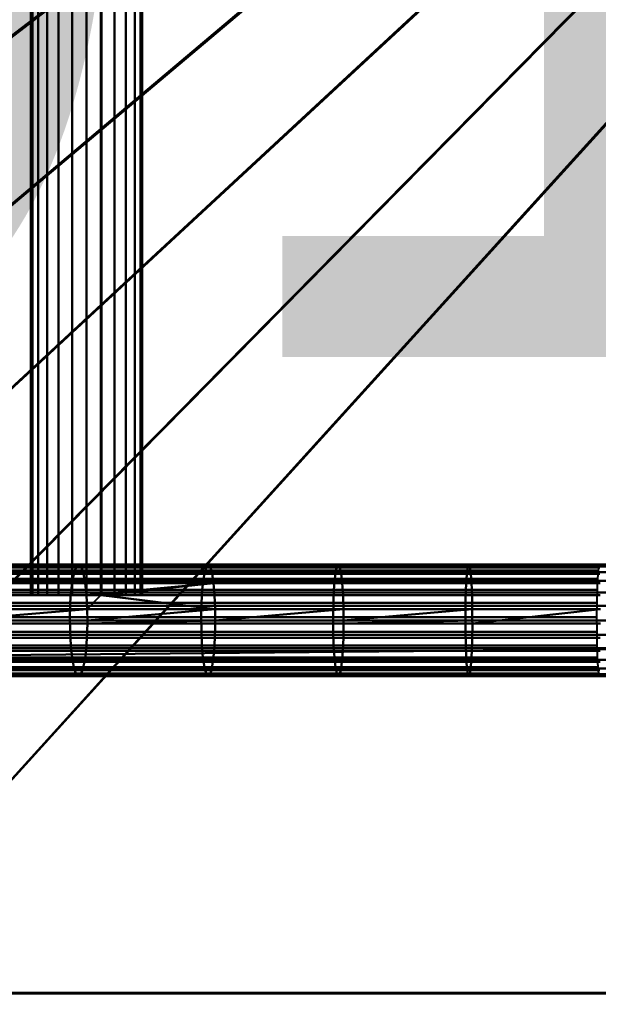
# Model space of a CAD drawing. Extents: x 0 to 48.1, y 0 to 23.7.
# Drawn here: x 12.7044 to 12.7822, y 9.4332 to 9.5641 of the extents above; entities that cross this region are included whole.
import ezdxf

# ---------------------------------------------------------------- set-up
doc = ezdxf.new("R2010")
doc.units = 0
doc.header["$MEASUREMENT"] = 0
doc.layers.add('DLXFURN', color=5, linetype='Continuous')
doc.layers.add('DLXVAL', color=3, linetype='Continuous')

# ---------------------------------------------------------------- blocks, each defined once
blk = doc.blocks.new('*U131')
for p, q in [((0.20051, 0.09008), (-0.19271, -0.21173)), ((-0.19271, -0.21173), (0.20051, 0.09008)), ((-0.19271, -0.21184), (0.20051, 0.08956)), ((0.20051, 0.08956), (-0.19271, -0.21184)), ((0.20051, 0.09008), (-0.18108, -0.23188)), ((-0.18108, -0.23188), (0.20051, 0.09008)), ((-0.18108, -0.23199), (0.20051, 0.08956)), ((0.20051, 0.08956), (-0.18108, -0.23199)), ((0.20051, 0.09008), (-0.16463, -0.24832)), ((-0.16463, -0.24832), (0.20051, 0.09008)), ((-0.16463, -0.24843), (0.20051, 0.08956)), ((0.20051, 0.08956), (-0.16463, -0.24843)), ((0.20051, 0.09008), (-0.14448, -0.25995)), ((-0.14448, -0.25995), (0.20051, 0.09008)), ((-0.14448, -0.26006), (0.20051, 0.08956)), ((0.20051, 0.08956), (-0.14448, -0.26006)), ((0.20051, 0.09008), (-0.12201, -0.26597)), ((-0.12201, -0.26597), (0.20051, 0.09008)), ((-0.12201, -0.26608), (0.20051, 0.08956)), ((0.20051, 0.08956), (-0.12201, -0.26608)), ((-0.09411, 0.07671), (-0.09411, -0.21329)), ((-0.09411, -0.21329), (-0.09411, 0.07671)), ((-0.09385, 0.07671), (-0.09385, -0.21329)), ((-0.09385, -0.21329), (-0.09385, 0.07671)), ((-0.09385, 0.07671), (-0.09385, -0.21329)), ((-0.09385, -0.21329), (-0.09385, 0.07671)), ((-0.0931, 0.07671), (-0.0931, -0.21329)), ((-0.0931, -0.21329), (-0.0931, 0.07671)), ((-0.0931, 0.07671), (-0.0931, -0.21329)), ((-0.0931, -0.21329), (-0.0931, 0.07671)), ((-0.09191, 0.07671), (-0.09191, -0.21329)), ((-0.09191, -0.21329), (-0.09191, 0.07671)), ((-0.09191, 0.07671), (-0.09191, -0.21329)), ((-0.09191, -0.21329), (-0.09191, 0.07671)), ((-0.09036, 0.07671), (-0.09036, -0.21329)), ((-0.09036, -0.21329), (-0.09036, 0.07671)), ((-0.09036, 0.07671), (-0.09036, -0.21329)), ((-0.09036, -0.21329), (-0.09036, 0.07671)), ((-0.08855, 0.07671), (-0.08855, -0.21329)), ((-0.08855, -0.21329), (-0.08855, 0.07671)), ((-0.08855, 0.07671), (-0.08855, -0.21329)), ((-0.08855, -0.21329), (-0.08855, 0.07671)), ((-0.08661, -0.21329), (-0.08661, 0.07671)), ((-0.08661, 0.07671), (-0.08661, -0.21329)), ((-0.08661, -0.21329), (-0.08661, 0.07671)), ((-0.08661, 0.07671), (-0.08661, -0.21329)), ((-0.08466, 0.07671), (-0.08466, -0.21329)), ((-0.08466, -0.21329), (-0.08466, 0.07671)), ((-0.08466, 0.07671), (-0.08458, -0.21329)), ((-0.08458, -0.21329), (-0.08466, 0.07671)), ((-0.08466, 0.07671), (-0.08466, -0.21329)), ((-0.08466, -0.21329), (-0.08466, 0.07671)), ((-0.08286, 0.07671), (-0.08286, -0.21329)), ((-0.08286, -0.21329), (-0.08286, 0.07671)), ((-0.08286, 0.07671), (-0.08286, -0.21329)), ((-0.08286, -0.21329), (-0.08286, 0.07671)), ((-0.0813, 0.07671), (-0.0813, -0.21329)), ((-0.0813, -0.21329), (-0.0813, 0.07671)), ((-0.0813, 0.07671), (-0.0813, -0.21329)), ((-0.0813, -0.21329), (-0.0813, 0.07671)), ((-0.08011, 0.07671), (-0.08011, -0.21329)), ((-0.08011, -0.21329), (-0.08011, 0.07671)), ((-0.08011, 0.07671), (-0.08011, -0.21329)), ((-0.08011, -0.21329), (-0.08011, 0.07671)), ((-0.07936, 0.07671), (-0.07936, -0.21329)), ((-0.07936, -0.21329), (-0.07936, 0.07671)), ((-0.07936, 0.07671), (-0.07936, -0.21329)), ((-0.07936, -0.21329), (-0.07936, 0.07671)), ((-0.07911, 0.07671), (-0.07911, -0.21329)), ((-0.07911, -0.21329), (-0.07911, 0.07671)), ((0.18215, -0.20942), (-0.18215, -0.20942)), ((-0.18215, -0.20942), (0.18215, -0.20942)), ((0.18213, -0.20917), (-0.18213, -0.20917)), ((-0.18213, -0.20917), (0.18213, -0.20917)), ((0.18211, -0.20942), (-0.18211, -0.20942)), ((-0.18211, -0.20942), (0.18211, -0.20942)), ((0, -0.20942), (-0.16703, -0.20942)), ((-0.16703, -0.20942), (0, -0.20942)), ((-0.167, -0.20917), (0, -0.20917)), ((0, -0.20917), (-0.167, -0.20917)), ((-0.16697, -0.20942), (0, -0.20942)), ((0, -0.20942), (-0.16697, -0.20942)), ((-0.08759, -0.20918), (-0.10506, -0.20933)), ((-0.10506, -0.20933), (-0.08759, -0.20918)), ((-0.0879, -0.20933), (-0.10506, -0.20933)), ((-0.10506, -0.20933), (-0.0879, -0.20933)), ((-0.08759, -0.20918), (-0.10498, -0.20918)), ((-0.10498, -0.20918), (-0.08759, -0.20918)), ((-0.10491, -0.20955), (-0.08729, -0.20955)), ((-0.08729, -0.20955), (-0.10491, -0.20955)), ((-0.0879, -0.20933), (-0.08819, -0.20997)), ((-0.08819, -0.20997), (-0.0879, -0.20933)), ((-0.07018, -0.20918), (-0.0879, -0.20933)), ((-0.0879, -0.20933), (-0.07018, -0.20918)), ((-0.08766, -0.20921), (-0.0879, -0.20933)), ((-0.0879, -0.20933), (-0.08766, -0.20921)), ((-0.07043, -0.20933), (-0.0879, -0.20933)), ((-0.0879, -0.20933), (-0.07043, -0.20933)), ((-0.08759, -0.20918), (-0.08766, -0.20921)), ((-0.08766, -0.20921), (-0.08759, -0.20918)), ((-0.07018, -0.20918), (-0.08759, -0.20918)), ((-0.08759, -0.20918), (-0.07018, -0.20918)), ((-0.08729, -0.20955), (-0.08759, -0.20918)), ((-0.08759, -0.20918), (-0.08729, -0.20955)), ((-0.06994, -0.20955), (-0.08729, -0.20955)), ((-0.08729, -0.20955), (-0.06994, -0.20955)), ((-0.08701, -0.21039), (-0.08729, -0.20955)), ((-0.08729, -0.20955), (-0.08701, -0.21039)), ((-0.07043, -0.20933), (-0.07066, -0.20997)), ((-0.07066, -0.20997), (-0.07043, -0.20933)), ((-0.0527, -0.20918), (-0.07043, -0.20933)), ((-0.07043, -0.20933), (-0.0527, -0.20918)), ((-0.07023, -0.20921), (-0.07043, -0.20933)), ((-0.07043, -0.20933), (-0.07023, -0.20921)), ((-0.05288, -0.20933), (-0.07043, -0.20933)), ((-0.07043, -0.20933), (-0.05288, -0.20933)), ((-0.07018, -0.20918), (-0.07023, -0.20921)), ((-0.07023, -0.20921), (-0.07018, -0.20918)), ((-0.0527, -0.20918), (-0.07018, -0.20918)), ((-0.07018, -0.20918), (-0.0527, -0.20918)), ((-0.06994, -0.20955), (-0.07018, -0.20918)), ((-0.07018, -0.20918), (-0.06994, -0.20955)), ((-0.05252, -0.20955), (-0.06994, -0.20955)), ((-0.06994, -0.20955), (-0.05252, -0.20955)), ((-0.06972, -0.21039), (-0.06994, -0.20955)), ((-0.06994, -0.20955), (-0.06972, -0.21039)), ((-0.05288, -0.20933), (-0.05306, -0.20997)), ((-0.05306, -0.20997), (-0.05288, -0.20933)), ((-0.05274, -0.20921), (-0.05288, -0.20933)), ((-0.05288, -0.20933), (-0.05274, -0.20921)), ((-0.03528, -0.20933), (-0.05288, -0.20933)), ((-0.05288, -0.20933), (-0.03528, -0.20933)), ((-0.0527, -0.20918), (-0.05274, -0.20921)), ((-0.05274, -0.20921), (-0.0527, -0.20918)), ((-0.03519, -0.20921), (-0.05274, -0.20921)), ((-0.05274, -0.20921), (-0.03519, -0.20921)), ((-0.03516, -0.20918), (-0.0527, -0.20918)), ((-0.0527, -0.20918), (-0.03516, -0.20918)), ((-0.05252, -0.20955), (-0.0527, -0.20918)), ((-0.0527, -0.20918), (-0.05252, -0.20955)), ((-0.03504, -0.20955), (-0.05252, -0.20955)), ((-0.05252, -0.20955), (-0.03504, -0.20955)), ((-0.05235, -0.21039), (-0.05252, -0.20955)), ((-0.05252, -0.20955), (-0.05235, -0.21039)), ((-0.03528, -0.20933), (-0.0354, -0.20997)), ((-0.0354, -0.20997), (-0.03528, -0.20933)), ((-0.03519, -0.20921), (-0.03528, -0.20933)), ((-0.03528, -0.20933), (-0.03519, -0.20921)), ((-0.01768, -0.20933), (-0.03528, -0.20933)), ((-0.03528, -0.20933), (-0.01768, -0.20933)), ((-0.01761, -0.20918), (-0.03519, -0.20921)), ((-0.03519, -0.20921), (-0.03516, -0.20918)), ((-0.03519, -0.20921), (-0.01761, -0.20918)), ((-0.03516, -0.20918), (-0.03519, -0.20921)), ((-0.01763, -0.20925), (-0.03519, -0.20921)), ((-0.03519, -0.20921), (-0.01763, -0.20925)), ((-0.03516, -0.20918), (-0.01761, -0.20918)), ((-0.03504, -0.20955), (-0.03516, -0.20918)), ((-0.01761, -0.20918), (-0.03516, -0.20918)), ((-0.03516, -0.20918), (-0.03504, -0.20955)), ((-0.01758, -0.20955), (-0.03504, -0.20955)), ((-0.03504, -0.20955), (-0.01758, -0.20955)), ((-0.03493, -0.21039), (-0.03504, -0.20955)), ((-0.03504, -0.20955), (-0.03493, -0.21039)), ((-0.01776, -0.20997), (-0.01768, -0.20933)), ((0.18217, -0.21017), (-0.18217, -0.21017)), ((-0.18217, -0.21017), (0.18217, -0.21017)), ((0.1821, -0.21017), (-0.1821, -0.21017)), ((-0.1821, -0.21017), (0.1821, -0.21017)), ((-0.16706, -0.21017), (0, -0.21017)), ((0, -0.21017), (-0.16706, -0.21017)), ((-0.16694, -0.21017), (0, -0.21017)), ((0, -0.21017), (-0.16694, -0.21017)), ((-0.08819, -0.20997), (-0.10513, -0.20997)), ((-0.10513, -0.20997), (-0.08819, -0.20997)), ((-0.10484, -0.21039), (-0.08701, -0.21039)), ((-0.08701, -0.21039), (-0.10484, -0.21039)), ((-0.08819, -0.20997), (-0.08845, -0.21108)), ((-0.08845, -0.21108), (-0.08819, -0.20997)), ((-0.07066, -0.20997), (-0.08819, -0.20997)), ((-0.08819, -0.20997), (-0.07066, -0.20997)), ((-0.08701, -0.21039), (-0.06972, -0.21039)), ((-0.08678, -0.21167), (-0.08701, -0.21039)), ((-0.08701, -0.21039), (-0.08678, -0.21167)), ((-0.06972, -0.21039), (-0.08701, -0.21039)), ((-0.07066, -0.20997), (-0.07087, -0.21108)), ((-0.07087, -0.21108), (-0.07066, -0.20997)), ((-0.05306, -0.20997), (-0.07066, -0.20997)), ((-0.07066, -0.20997), (-0.05306, -0.20997)), ((-0.05235, -0.21039), (-0.06972, -0.21039)), ((-0.06972, -0.21039), (-0.05235, -0.21039)), ((-0.06953, -0.21167), (-0.06972, -0.21039)), ((-0.06972, -0.21039), (-0.06953, -0.21167)), ((-0.05306, -0.20997), (-0.05321, -0.21108)), ((-0.05321, -0.21108), (-0.05306, -0.20997)), ((-0.0354, -0.20997), (-0.05306, -0.20997)), ((-0.05306, -0.20997), (-0.0354, -0.20997)), ((-0.03493, -0.21039), (-0.05235, -0.21039)), ((-0.05235, -0.21039), (-0.03493, -0.21039)), ((-0.05221, -0.21167), (-0.05235, -0.21039)), ((-0.05235, -0.21039), (-0.05221, -0.21167)), ((-0.0354, -0.20997), (-0.0355, -0.21108)), ((-0.0355, -0.21108), (-0.0354, -0.20997)), ((-0.01776, -0.20997), (-0.0354, -0.20997)), ((-0.0354, -0.20997), (-0.01776, -0.20997)), ((-0.01756, -0.21039), (-0.03493, -0.21039)), ((-0.03493, -0.21039), (-0.01756, -0.21039)), ((-0.03483, -0.21167), (-0.03493, -0.21039)), ((-0.03493, -0.21039), (-0.03483, -0.21167)), ((-0.01784, -0.21108), (-0.01776, -0.20997)), ((0.18218, -0.21137), (-0.18218, -0.21137)), ((-0.18218, -0.21137), (0.18218, -0.21137)), ((0.18208, -0.21137), (-0.18208, -0.21137)), ((-0.18208, -0.21137), (0.18208, -0.21137)), ((0, -0.21137), (-0.16709, -0.21137)), ((-0.16709, -0.21137), (0, -0.21137)), ((-0.16691, -0.21137), (0, -0.21137)), ((0, -0.21137), (-0.16691, -0.21137)), ((-0.08845, -0.21108), (-0.1052, -0.21108)), ((-0.1052, -0.21108), (-0.08845, -0.21108)), ((-0.10478, -0.21167), (-0.08678, -0.21167)), ((-0.08678, -0.21167), (-0.10478, -0.21167)), ((-0.08845, -0.21108), (-0.08865, -0.21256)), ((-0.08865, -0.21256), (-0.08845, -0.21108)), ((-0.07087, -0.21108), (-0.08845, -0.21108)), ((-0.08845, -0.21108), (-0.07087, -0.21108)), ((-0.08661, -0.21329), (-0.08678, -0.21167)), ((-0.08678, -0.21167), (-0.06953, -0.21167)), ((-0.08678, -0.21167), (-0.08661, -0.21329)), ((-0.06953, -0.21167), (-0.08678, -0.21167)), ((-0.08661, -0.21329), (-0.06953, -0.21167)), ((-0.06953, -0.21167), (-0.08661, -0.21329)), ((-0.08466, -0.21329), (-0.06953, -0.21167)), ((-0.06953, -0.21167), (-0.08466, -0.21329)), ((-0.08458, -0.21329), (-0.06953, -0.21167)), ((-0.06953, -0.21167), (-0.08458, -0.21329)), ((-0.07087, -0.21108), (-0.07103, -0.21256)), ((-0.07103, -0.21256), (-0.07087, -0.21108)), ((-0.05321, -0.21108), (-0.07087, -0.21108)), ((-0.07087, -0.21108), (-0.05321, -0.21108)), ((-0.06939, -0.21329), (-0.06953, -0.21167)), ((-0.06953, -0.21167), (-0.05221, -0.21167)), ((-0.06953, -0.21167), (-0.06939, -0.21329)), ((-0.05221, -0.21167), (-0.06953, -0.21167)), ((-0.05321, -0.21108), (-0.05333, -0.21256)), ((-0.05333, -0.21256), (-0.05321, -0.21108)), ((-0.0355, -0.21108), (-0.05321, -0.21108)), ((-0.05321, -0.21108), (-0.0355, -0.21108)), ((-0.03483, -0.21167), (-0.05221, -0.21167)), ((-0.0521, -0.21329), (-0.05221, -0.21167)), ((-0.05221, -0.21167), (-0.03483, -0.21167)), ((-0.05221, -0.21167), (-0.0521, -0.21329)), ((-0.0355, -0.21108), (-0.03558, -0.21256)), ((-0.03558, -0.21256), (-0.0355, -0.21108)), ((-0.01784, -0.21108), (-0.0355, -0.21108)), ((-0.0355, -0.21108), (-0.01784, -0.21108)), ((-0.01753, -0.21167), (-0.03483, -0.21167)), ((-0.03476, -0.21329), (-0.03483, -0.21167)), ((-0.03483, -0.21167), (-0.01753, -0.21167)), ((-0.03483, -0.21167), (-0.03476, -0.21329)), ((-0.0179, -0.21256), (-0.01784, -0.21108)), ((0.18219, -0.21292), (-0.18219, -0.21292)), ((-0.18219, -0.21292), (0.18219, -0.21292)), ((-0.18207, -0.21292), (0.18207, -0.21292)), ((0.18207, -0.21292), (-0.18207, -0.21292)), ((-0.16711, -0.21292), (0, -0.21292)), ((0, -0.21292), (-0.16711, -0.21292)), ((-0.16689, -0.21292), (0, -0.21292)), ((0, -0.21292), (-0.16689, -0.21292)), ((-0.08865, -0.21256), (-0.10525, -0.21256)), ((-0.10525, -0.21256), (-0.08865, -0.21256)), ((-0.10474, -0.21329), (-0.08661, -0.21329)), ((-0.08661, -0.21329), (-0.10474, -0.21329)), ((-0.09411, -0.21329), (-0.09385, -0.21329)), ((-0.09385, -0.21329), (-0.09411, -0.21329)), ((-0.09385, -0.21329), (-0.0931, -0.21329)), ((-0.0931, -0.21329), (-0.09385, -0.21329)), ((-0.0931, -0.21329), (-0.09191, -0.21329)), ((-0.09191, -0.21329), (-0.0931, -0.21329)), ((-0.09191, -0.21329), (-0.09036, -0.21329)), ((-0.09036, -0.21329), (-0.09191, -0.21329)), ((-0.09036, -0.21329), (-0.08855, -0.21329)), ((-0.08855, -0.21329), (-0.09036, -0.21329)), ((-0.08865, -0.21256), (-0.08878, -0.21432)), ((-0.08878, -0.21432), (-0.08865, -0.21256)), ((-0.07103, -0.21256), (-0.08865, -0.21256)), ((-0.08865, -0.21256), (-0.07103, -0.21256)), ((-0.08855, -0.21329), (-0.08661, -0.21329)), ((-0.08661, -0.21329), (-0.08855, -0.21329)), ((-0.0865, -0.21514), (-0.08661, -0.21329)), ((-0.08661, -0.21329), (-0.08466, -0.21329)), ((-0.08661, -0.21329), (-0.0865, -0.21514)), ((-0.08466, -0.21329), (-0.08661, -0.21329)), ((-0.08466, -0.21329), (-0.08661, -0.21329)), ((-0.08661, -0.21329), (-0.08466, -0.21329)), ((-0.0865, -0.21514), (-0.08466, -0.21329)), ((-0.08466, -0.21329), (-0.0865, -0.21514)), ((-0.06931, -0.21514), (-0.08466, -0.21329)), ((-0.08466, -0.21329), (-0.08458, -0.21329)), ((-0.08466, -0.21329), (-0.06931, -0.21514)), ((-0.08286, -0.21329), (-0.08466, -0.21329)), ((-0.08458, -0.21329), (-0.08466, -0.21329)), ((-0.08466, -0.21329), (-0.08458, -0.21329)), ((-0.06931, -0.21514), (-0.08458, -0.21329)), ((-0.08458, -0.21329), (-0.06939, -0.21329)), ((-0.08458, -0.21329), (-0.06931, -0.21514)), ((-0.06939, -0.21329), (-0.08458, -0.21329)), ((-0.08458, -0.21329), (-0.08286, -0.21329)), ((-0.0813, -0.21329), (-0.08286, -0.21329)), ((-0.08286, -0.21329), (-0.0813, -0.21329)), ((-0.08011, -0.21329), (-0.0813, -0.21329)), ((-0.0813, -0.21329), (-0.08011, -0.21329)), ((-0.07936, -0.21329), (-0.08011, -0.21329)), ((-0.08011, -0.21329), (-0.07936, -0.21329)), ((-0.07911, -0.21329), (-0.07936, -0.21329)), ((-0.07936, -0.21329), (-0.07911, -0.21329)), ((-0.07103, -0.21256), (-0.07113, -0.21432)), ((-0.07113, -0.21432), (-0.07103, -0.21256)), ((-0.05333, -0.21256), (-0.07103, -0.21256)), ((-0.07103, -0.21256), (-0.05333, -0.21256)), ((-0.06931, -0.21514), (-0.06939, -0.21329)), ((-0.06939, -0.21329), (-0.0521, -0.21329)), ((-0.06939, -0.21329), (-0.06931, -0.21514)), ((-0.0521, -0.21329), (-0.06939, -0.21329)), ((-0.05333, -0.21256), (-0.05341, -0.21432)), ((-0.05341, -0.21432), (-0.05333, -0.21256)), ((-0.03558, -0.21256), (-0.05333, -0.21256)), ((-0.05333, -0.21256), (-0.03558, -0.21256)), ((-0.05204, -0.21514), (-0.0521, -0.21329)), ((-0.0521, -0.21329), (-0.03476, -0.21329)), ((-0.0521, -0.21329), (-0.05204, -0.21514)), ((-0.03476, -0.21329), (-0.0521, -0.21329)), ((-0.03558, -0.21256), (-0.03564, -0.21432)), ((-0.03564, -0.21432), (-0.03558, -0.21256)), ((-0.0179, -0.21256), (-0.03558, -0.21256)), ((-0.03558, -0.21256), (-0.0179, -0.21256)), ((-0.01751, -0.21329), (-0.03476, -0.21329)), ((-0.03472, -0.21514), (-0.03476, -0.21329)), ((-0.03476, -0.21329), (-0.01751, -0.21329)), ((-0.03476, -0.21329), (-0.03472, -0.21514)), ((-0.01794, -0.21432), (-0.0179, -0.21256)), ((0.1822, -0.21473), (-0.1822, -0.21473)), ((-0.1822, -0.21473), (0.1822, -0.21473)), ((-0.18206, -0.21473), (0.18206, -0.21473)), ((0.18206, -0.21473), (-0.18206, -0.21473)), ((-0.16712, -0.21473), (0, -0.21473)), ((0, -0.21473), (-0.16712, -0.21473)), ((0, -0.21473), (-0.16688, -0.21473)), ((-0.16688, -0.21473), (0, -0.21473)), ((-0.08878, -0.21432), (-0.10528, -0.21432)), ((-0.10528, -0.21432), (-0.08878, -0.21432)), ((-0.08878, -0.21432), (-0.08884, -0.21625)), ((-0.08884, -0.21625), (-0.08878, -0.21432)), ((-0.07113, -0.21432), (-0.08878, -0.21432)), ((-0.08878, -0.21432), (-0.07113, -0.21432)), ((-0.07113, -0.21432), (-0.07118, -0.21625)), ((-0.07118, -0.21625), (-0.07113, -0.21432)), ((-0.05341, -0.21432), (-0.07113, -0.21432)), ((-0.07113, -0.21432), (-0.05341, -0.21432)), ((-0.05341, -0.21432), (-0.05345, -0.21625)), ((-0.05345, -0.21625), (-0.05341, -0.21432)), ((-0.03564, -0.21432), (-0.05341, -0.21432)), ((-0.05341, -0.21432), (-0.03564, -0.21432)), ((-0.03564, -0.21432), (-0.03566, -0.21625)), ((-0.03566, -0.21625), (-0.03564, -0.21432)), ((-0.01794, -0.21432), (-0.03564, -0.21432)), ((-0.03564, -0.21432), (-0.01794, -0.21432)), ((-0.01796, -0.21625), (-0.01794, -0.21432)), ((-0.10471, -0.21667), (-0.0865, -0.21514)), ((-0.0865, -0.21514), (-0.10471, -0.21667)), ((-0.10471, -0.21514), (-0.0865, -0.21514)), ((-0.0865, -0.21514), (-0.10471, -0.21514)), ((-0.08649, -0.21667), (-0.0865, -0.21514)), ((-0.0865, -0.21514), (-0.06931, -0.21514)), ((-0.0865, -0.21514), (-0.08648, -0.21709)), ((-0.06931, -0.21514), (-0.0865, -0.21514)), ((-0.08649, -0.21667), (-0.06931, -0.21514)), ((-0.06931, -0.21514), (-0.08649, -0.21667)), ((-0.06929, -0.21667), (-0.06931, -0.21514)), ((-0.06931, -0.21514), (-0.05204, -0.21514)), ((-0.06931, -0.21514), (-0.06929, -0.21667)), ((-0.05204, -0.21514), (-0.06931, -0.21514)), ((-0.06929, -0.21667), (-0.05204, -0.21514)), ((-0.05204, -0.21514), (-0.06929, -0.21667)), ((-0.05203, -0.21667), (-0.05204, -0.21514)), ((-0.05204, -0.21514), (-0.03472, -0.21514)), ((-0.05204, -0.21514), (-0.05203, -0.21709)), ((-0.03472, -0.21514), (-0.05204, -0.21514)), ((-0.05203, -0.21667), (-0.03472, -0.21514)), ((-0.03472, -0.21514), (-0.05203, -0.21667)), ((-0.03472, -0.21667), (-0.03472, -0.21514)), ((-0.03472, -0.21514), (-0.0175, -0.21514)), ((-0.03472, -0.21514), (-0.03472, -0.21667)), ((-0.0175, -0.21514), (-0.03472, -0.21514)), ((-0.03471, -0.21709), (-0.0175, -0.21514)), ((-0.0175, -0.21514), (-0.03471, -0.21709)), ((0.1822, -0.21667), (-0.1822, -0.21667)), ((-0.1822, -0.21667), (0.1822, -0.21667)), ((-0.18206, -0.21667), (0.18206, -0.21667)), ((0.18206, -0.21667), (-0.18206, -0.21667)), ((-0.16713, -0.21667), (0, -0.21667)), ((0, -0.21667), (-0.16713, -0.21667)), ((-0.16687, -0.21667), (0, -0.21667)), ((0, -0.21667), (-0.16687, -0.21667)), ((-0.08884, -0.21625), (-0.1053, -0.21625)), ((-0.1053, -0.21625), (-0.08884, -0.21625)), ((-0.08648, -0.21709), (-0.10471, -0.21709)), ((-0.10471, -0.21709), (-0.08648, -0.21709)), ((-0.07118, -0.21625), (-0.08884, -0.21625)), ((-0.08884, -0.21625), (-0.08882, -0.2182)), ((-0.08884, -0.21625), (-0.07118, -0.21625)), ((-0.08882, -0.2182), (-0.08884, -0.21625)), ((-0.08648, -0.21709), (-0.08654, -0.21901)), ((-0.08654, -0.21901), (-0.08648, -0.21709)), ((-0.08648, -0.21709), (-0.08649, -0.21667)), ((-0.06929, -0.21667), (-0.08648, -0.21709)), ((-0.08648, -0.21709), (-0.06929, -0.21667)), ((-0.08648, -0.21709), (-0.06929, -0.21709)), ((-0.06929, -0.21709), (-0.08648, -0.21709)), ((-0.05345, -0.21625), (-0.07118, -0.21625)), ((-0.07118, -0.21625), (-0.07116, -0.2182)), ((-0.07118, -0.21625), (-0.05345, -0.21625)), ((-0.07116, -0.2182), (-0.07118, -0.21625)), ((-0.06929, -0.21709), (-0.06934, -0.21901)), ((-0.06934, -0.21901), (-0.06929, -0.21709)), ((-0.06929, -0.21709), (-0.06929, -0.21667)), ((-0.06929, -0.21667), (-0.06929, -0.21709)), ((-0.05203, -0.21709), (-0.06929, -0.21709)), ((-0.06929, -0.21709), (-0.05203, -0.21709)), ((-0.03566, -0.21625), (-0.05345, -0.21625)), ((-0.05345, -0.21625), (-0.05343, -0.2182)), ((-0.05345, -0.21625), (-0.03566, -0.21625)), ((-0.05343, -0.2182), (-0.05345, -0.21625)), ((-0.05203, -0.21709), (-0.05206, -0.21901)), ((-0.05206, -0.21901), (-0.05203, -0.21709)), ((-0.03472, -0.21667), (-0.05203, -0.21709)), ((-0.05203, -0.21709), (-0.05203, -0.21667)), ((-0.05203, -0.21709), (-0.03472, -0.21667)), ((-0.05203, -0.21709), (-0.03471, -0.21709)), ((-0.03471, -0.21709), (-0.05203, -0.21709)), ((-0.01796, -0.21625), (-0.03566, -0.21625)), ((-0.03566, -0.21625), (-0.03565, -0.2182)), ((-0.03566, -0.21625), (-0.01796, -0.21625)), ((-0.03565, -0.2182), (-0.03566, -0.21625)), ((-0.03471, -0.21709), (-0.03474, -0.21901)), ((-0.03474, -0.21901), (-0.03471, -0.21709)), ((-0.03471, -0.21709), (-0.03472, -0.21667)), ((-0.03472, -0.21667), (-0.03471, -0.21709)), ((-0.0175, -0.21709), (-0.03471, -0.21709)), ((-0.03471, -0.21709), (-0.0175, -0.21709)), ((-0.01795, -0.2182), (-0.01796, -0.21625)), ((0.1822, -0.21861), (-0.1822, -0.21861)), ((-0.1822, -0.21861), (0.1822, -0.21861)), ((-0.18206, -0.21861), (0.18206, -0.21861)), ((0.18206, -0.21861), (-0.18206, -0.21861)), ((0, -0.21861), (-0.16712, -0.21861)), ((-0.16712, -0.21861), (0, -0.21861)), ((0, -0.21861), (-0.16688, -0.21861)), ((-0.16688, -0.21861), (0, -0.21861)), ((-0.08882, -0.2182), (-0.10529, -0.2182)), ((-0.10529, -0.2182), (-0.08882, -0.2182)), ((-0.07116, -0.2182), (-0.08882, -0.2182)), ((-0.08882, -0.2182), (-0.08872, -0.22005)), ((-0.08882, -0.2182), (-0.07116, -0.2182)), ((-0.08872, -0.22005), (-0.08882, -0.2182)), ((-0.05343, -0.2182), (-0.07116, -0.2182)), ((-0.07116, -0.2182), (-0.07108, -0.22005)), ((-0.07116, -0.2182), (-0.05343, -0.2182)), ((-0.07108, -0.22005), (-0.07116, -0.2182)), ((-0.03565, -0.2182), (-0.05343, -0.2182)), ((-0.05343, -0.2182), (-0.05337, -0.22005)), ((-0.05343, -0.2182), (-0.03565, -0.2182)), ((-0.05337, -0.22005), (-0.05343, -0.2182)), ((-0.01795, -0.2182), (-0.03565, -0.2182)), ((-0.03565, -0.2182), (-0.03561, -0.22005)), ((-0.03565, -0.2182), (-0.01795, -0.2182)), ((-0.03561, -0.22005), (-0.03565, -0.2182)), ((-0.01792, -0.22005), (-0.01795, -0.2182)), ((-0.08872, -0.22005), (-0.10526, -0.22005)), ((-0.10526, -0.22005), (-0.08872, -0.22005)), ((-0.08654, -0.21901), (-0.10472, -0.21901)), ((-0.10472, -0.21901), (-0.08654, -0.21901)), ((-0.08854, -0.22167), (-0.08872, -0.22005)), ((-0.07108, -0.22005), (-0.08872, -0.22005)), ((-0.08872, -0.22005), (-0.08854, -0.22167)), ((-0.08872, -0.22005), (-0.07108, -0.22005)), ((-0.08654, -0.21901), (-0.08667, -0.22078)), ((-0.08667, -0.22078), (-0.08654, -0.21901)), ((-0.06934, -0.21901), (-0.08654, -0.21901)), ((-0.08654, -0.21901), (-0.06934, -0.21901)), ((-0.05337, -0.22005), (-0.07108, -0.22005)), ((-0.07108, -0.22005), (-0.07094, -0.22167)), ((-0.07108, -0.22005), (-0.05337, -0.22005)), ((-0.07094, -0.22167), (-0.07108, -0.22005)), ((-0.06934, -0.21901), (-0.06944, -0.22078)), ((-0.06944, -0.22078), (-0.06934, -0.21901)), ((-0.05206, -0.21901), (-0.06934, -0.21901)), ((-0.06934, -0.21901), (-0.05206, -0.21901)), ((-0.03561, -0.22005), (-0.05337, -0.22005)), ((-0.05337, -0.22005), (-0.05327, -0.22167)), ((-0.05337, -0.22005), (-0.03561, -0.22005)), ((-0.05327, -0.22167), (-0.05337, -0.22005)), ((-0.05206, -0.21901), (-0.05214, -0.22078)), ((-0.05214, -0.22078), (-0.05206, -0.21901)), ((-0.03474, -0.21901), (-0.05206, -0.21901)), ((-0.05206, -0.21901), (-0.03474, -0.21901)), ((-0.01792, -0.22005), (-0.03561, -0.22005)), ((-0.03561, -0.22005), (-0.03554, -0.22167)), ((-0.03561, -0.22005), (-0.01792, -0.22005)), ((-0.03554, -0.22167), (-0.03561, -0.22005)), ((-0.03479, -0.22078), (-0.03474, -0.21901)), ((-0.03474, -0.21901), (-0.03479, -0.22078)), ((-0.01751, -0.21901), (-0.03474, -0.21901)), ((-0.03474, -0.21901), (-0.01751, -0.21901)), ((-0.01787, -0.22167), (-0.01792, -0.22005)), ((0.18219, -0.22042), (-0.18219, -0.22042)), ((-0.18219, -0.22042), (0.18219, -0.22042)), ((0.18207, -0.22042), (-0.18207, -0.22042)), ((-0.18207, -0.22042), (0.18207, -0.22042)), ((0, -0.22042), (-0.16711, -0.22042)), ((-0.16711, -0.22042), (0, -0.22042)), ((-0.16709, -0.22197), (0, -0.22042)), ((0, -0.22042), (-0.16709, -0.22197)), ((0, -0.22042), (-0.16689, -0.22042)), ((-0.16689, -0.22042), (0, -0.22042)), ((-0.08667, -0.22078), (-0.10475, -0.22078)), ((-0.10475, -0.22078), (-0.08667, -0.22078)), ((-0.08667, -0.22078), (-0.08687, -0.22226)), ((-0.08687, -0.22226), (-0.08667, -0.22078)), ((-0.06944, -0.22078), (-0.08667, -0.22078)), ((-0.08667, -0.22078), (-0.06944, -0.22078)), ((-0.06944, -0.22078), (-0.0696, -0.22226)), ((-0.0696, -0.22226), (-0.06944, -0.22078)), ((-0.05214, -0.22078), (-0.06944, -0.22078)), ((-0.06944, -0.22078), (-0.05214, -0.22078)), ((-0.05226, -0.22226), (-0.05214, -0.22078)), ((-0.05214, -0.22078), (-0.05226, -0.22226)), ((-0.03479, -0.22078), (-0.05214, -0.22078)), ((-0.05214, -0.22078), (-0.03479, -0.22078)), ((-0.03487, -0.22226), (-0.03479, -0.22078)), ((-0.03479, -0.22078), (-0.03487, -0.22226)), ((-0.01752, -0.22078), (-0.03479, -0.22078)), ((-0.03479, -0.22078), (-0.01752, -0.22078)), ((0.18218, -0.22197), (-0.18218, -0.22197)), ((-0.18218, -0.22197), (0.18218, -0.22197)), ((-0.18208, -0.22197), (0.18208, -0.22197)), ((0.18208, -0.22197), (-0.18208, -0.22197)), ((0, -0.22197), (-0.16709, -0.22197)), ((-0.16709, -0.22197), (0, -0.22197)), ((0, -0.22197), (-0.16691, -0.22197)), ((-0.16691, -0.22197), (0, -0.22197)), ((-0.10522, -0.22167), (-0.08854, -0.22167)), ((-0.08854, -0.22167), (-0.10522, -0.22167)), ((-0.08687, -0.22226), (-0.1048, -0.22226)), ((-0.1048, -0.22226), (-0.08687, -0.22226)), ((-0.08831, -0.22294), (-0.08854, -0.22167)), ((-0.08854, -0.22167), (-0.08831, -0.22294)), ((-0.07094, -0.22167), (-0.08854, -0.22167)), ((-0.08854, -0.22167), (-0.07094, -0.22167)), ((-0.08687, -0.22226), (-0.08713, -0.22336)), ((-0.08713, -0.22336), (-0.08687, -0.22226)), ((-0.0696, -0.22226), (-0.08687, -0.22226)), ((-0.08687, -0.22226), (-0.0696, -0.22226)), ((-0.07094, -0.22167), (-0.07075, -0.22294)), ((-0.05327, -0.22167), (-0.07094, -0.22167)), ((-0.07094, -0.22167), (-0.05327, -0.22167)), ((-0.07075, -0.22294), (-0.07094, -0.22167)), ((-0.06981, -0.22336), (-0.0696, -0.22226)), ((-0.0696, -0.22226), (-0.06981, -0.22336)), ((-0.05226, -0.22226), (-0.0696, -0.22226)), ((-0.0696, -0.22226), (-0.05226, -0.22226)), ((-0.05327, -0.22167), (-0.05313, -0.22294)), ((-0.03554, -0.22167), (-0.05327, -0.22167)), ((-0.05327, -0.22167), (-0.03554, -0.22167)), ((-0.05313, -0.22294), (-0.05327, -0.22167)), ((-0.05242, -0.22336), (-0.05226, -0.22226)), ((-0.05226, -0.22226), (-0.05242, -0.22336)), ((-0.03487, -0.22226), (-0.05226, -0.22226)), ((-0.05226, -0.22226), (-0.03487, -0.22226)), ((-0.03554, -0.22167), (-0.03545, -0.22294)), ((-0.01787, -0.22167), (-0.03554, -0.22167)), ((-0.03554, -0.22167), (-0.01787, -0.22167)), ((-0.03545, -0.22294), (-0.03554, -0.22167)), ((-0.03497, -0.22336), (-0.03487, -0.22226)), ((-0.03487, -0.22226), (-0.03497, -0.22336)), ((-0.01754, -0.22226), (-0.03487, -0.22226)), ((-0.03487, -0.22226), (-0.01754, -0.22226)), ((-0.0178, -0.22294), (-0.01787, -0.22167)), ((-0.18217, -0.22316), (0.18217, -0.22316)), ((0.18217, -0.22316), (-0.18217, -0.22316)), ((-0.18215, -0.22391), (0.18215, -0.22391)), ((0.18215, -0.22391), (-0.18215, -0.22391)), ((0.18211, -0.22391), (-0.18211, -0.22391)), ((-0.18211, -0.22391), (0.18211, -0.22391)), ((0.1821, -0.22316), (-0.1821, -0.22316)), ((-0.1821, -0.22316), (0.1821, -0.22316)), ((0, -0.22316), (-0.16706, -0.22316)), ((-0.16706, -0.22316), (0, -0.22316)), ((0, -0.22391), (-0.16703, -0.22391)), ((0, -0.22417), (-0.16703, -0.22391)), ((-0.16703, -0.22391), (0, -0.22391)), ((-0.16703, -0.22391), (0, -0.22417)), ((-0.16697, -0.22391), (0, -0.22391)), ((0, -0.22391), (-0.16697, -0.22391)), ((0, -0.22316), (-0.16694, -0.22316)), ((-0.16694, -0.22316), (0, -0.22316)), ((-0.08831, -0.22294), (-0.10516, -0.22294)), ((-0.10516, -0.22294), (-0.08831, -0.22294)), ((-0.08803, -0.22379), (-0.10509, -0.22379)), ((-0.10509, -0.22379), (-0.08803, -0.22379)), ((-0.10487, -0.22336), (-0.08713, -0.22336)), ((-0.08713, -0.22336), (-0.10487, -0.22336)), ((-0.08803, -0.22379), (-0.08831, -0.22294)), ((-0.08831, -0.22294), (-0.08803, -0.22379)), ((-0.07075, -0.22294), (-0.08831, -0.22294)), ((-0.08831, -0.22294), (-0.07075, -0.22294)), ((-0.08773, -0.22416), (-0.08803, -0.22379)), ((-0.08803, -0.22379), (-0.08773, -0.22416)), ((-0.07053, -0.22379), (-0.08803, -0.22379)), ((-0.08803, -0.22379), (-0.07053, -0.22379)), ((-0.08713, -0.22336), (-0.08742, -0.22401)), ((-0.08742, -0.22401), (-0.08713, -0.22336)), ((-0.06981, -0.22336), (-0.08713, -0.22336)), ((-0.08713, -0.22336), (-0.06981, -0.22336)), ((-0.07075, -0.22294), (-0.07053, -0.22379)), ((-0.05313, -0.22294), (-0.07075, -0.22294)), ((-0.07075, -0.22294), (-0.05313, -0.22294)), ((-0.07053, -0.22379), (-0.07075, -0.22294)), ((-0.07053, -0.22379), (-0.07029, -0.22416)), ((-0.05296, -0.22379), (-0.07053, -0.22379)), ((-0.07053, -0.22379), (-0.05296, -0.22379)), ((-0.07029, -0.22416), (-0.07053, -0.22379)), ((-0.07004, -0.22401), (-0.06981, -0.22336)), ((-0.06981, -0.22336), (-0.07004, -0.22401)), ((-0.05242, -0.22336), (-0.06981, -0.22336)), ((-0.06981, -0.22336), (-0.05242, -0.22336)), ((-0.05313, -0.22294), (-0.05296, -0.22379)), ((-0.03545, -0.22294), (-0.05313, -0.22294)), ((-0.05313, -0.22294), (-0.03545, -0.22294)), ((-0.05296, -0.22379), (-0.05313, -0.22294)), ((-0.05296, -0.22379), (-0.05278, -0.22416)), ((-0.03534, -0.22379), (-0.05296, -0.22379)), ((-0.05296, -0.22379), (-0.03534, -0.22379)), ((-0.05278, -0.22416), (-0.05296, -0.22379)), ((-0.05259, -0.22401), (-0.05242, -0.22336)), ((-0.05242, -0.22336), (-0.05259, -0.22401)), ((-0.03497, -0.22336), (-0.05242, -0.22336)), ((-0.05242, -0.22336), (-0.03497, -0.22336)), ((-0.03545, -0.22294), (-0.03534, -0.22379)), ((-0.0178, -0.22294), (-0.03545, -0.22294)), ((-0.03545, -0.22294), (-0.0178, -0.22294)), ((-0.03534, -0.22379), (-0.03545, -0.22294)), ((-0.03534, -0.22379), (-0.03521, -0.22416)), ((-0.01771, -0.22379), (-0.03534, -0.22379)), ((-0.03534, -0.22379), (-0.01771, -0.22379)), ((-0.03521, -0.22416), (-0.03534, -0.22379)), ((-0.03509, -0.22401), (-0.03497, -0.22336)), ((-0.03497, -0.22336), (-0.03509, -0.22401)), ((-0.01757, -0.22336), (-0.03497, -0.22336)), ((-0.03497, -0.22336), (-0.01757, -0.22336)), ((-0.01771, -0.22379), (-0.0178, -0.22294)), ((0.18213, -0.22417), (-0.18213, -0.22417)), ((-0.18213, -0.22417), (0.18213, -0.22417)), ((-0.167, -0.22417), (0, -0.22417)), ((0, -0.22417), (-0.167, -0.22417)), ((-0.10502, -0.22416), (-0.08773, -0.22416)), ((-0.08773, -0.22416), (-0.10502, -0.22416)), ((-0.10494, -0.22401), (-0.08742, -0.22401)), ((-0.08742, -0.22401), (-0.10494, -0.22401)), ((-0.08742, -0.22401), (-0.08773, -0.22416)), ((-0.08773, -0.22416), (-0.08742, -0.22401)), ((-0.07029, -0.22416), (-0.08773, -0.22416)), ((-0.08773, -0.22416), (-0.07029, -0.22416)), ((-0.07004, -0.22401), (-0.08742, -0.22401)), ((-0.08742, -0.22401), (-0.07004, -0.22401)), ((-0.07029, -0.22416), (-0.07004, -0.22401)), ((-0.07004, -0.22401), (-0.07029, -0.22416)), ((-0.05278, -0.22416), (-0.07029, -0.22416)), ((-0.07029, -0.22416), (-0.05278, -0.22416)), ((-0.05259, -0.22401), (-0.07004, -0.22401)), ((-0.07004, -0.22401), (-0.05259, -0.22401)), ((-0.05278, -0.22416), (-0.05259, -0.22401)), ((-0.05259, -0.22401), (-0.05278, -0.22416)), ((-0.03521, -0.22416), (-0.05278, -0.22416)), ((-0.05278, -0.22416), (-0.03521, -0.22416)), ((-0.03509, -0.22401), (-0.05259, -0.22401)), ((-0.05259, -0.22401), (-0.03509, -0.22401)), ((-0.03521, -0.22416), (-0.03509, -0.22401)), ((-0.03509, -0.22401), (-0.03521, -0.22416)), ((-0.01763, -0.22413), (-0.03521, -0.22416)), ((-0.03521, -0.22416), (-0.01763, -0.22413)), ((-0.01762, -0.22416), (-0.03521, -0.22416)), ((-0.03521, -0.22416), (-0.01762, -0.22416)), ((-0.0176, -0.22401), (-0.03509, -0.22401)), ((-0.03509, -0.22401), (-0.0176, -0.22401)), ((-0.11038, -0.26674), (0.1114, -0.26674)), ((0.1114, -0.26674), (-0.11038, -0.26674)), ((0.1114, -0.26685), (-0.11038, -0.26685)), ((-0.11038, -0.26685), (0.1114, -0.26685))]:
    blk.add_line(p, q)
blk = doc.blocks.new('*U152')
at = {"layer": 'DLXVAL'}
blk.add_text('201', height=0.15, dxfattribs=at).set_placement((12.50136, 9.51874, 0.7))

msp = doc.modelspace()

# ---------------------------------------------------------------- block references
at = {"layer": 'DLXFURN'}
msp.add_blockref('*U131', (12.8, 9.7), dxfattribs=at)
at = {"layer": 'DLXVAL'}
msp.add_blockref('*U152', (0, 0), dxfattribs=at)

doc.saveas('drawing.dxf')
